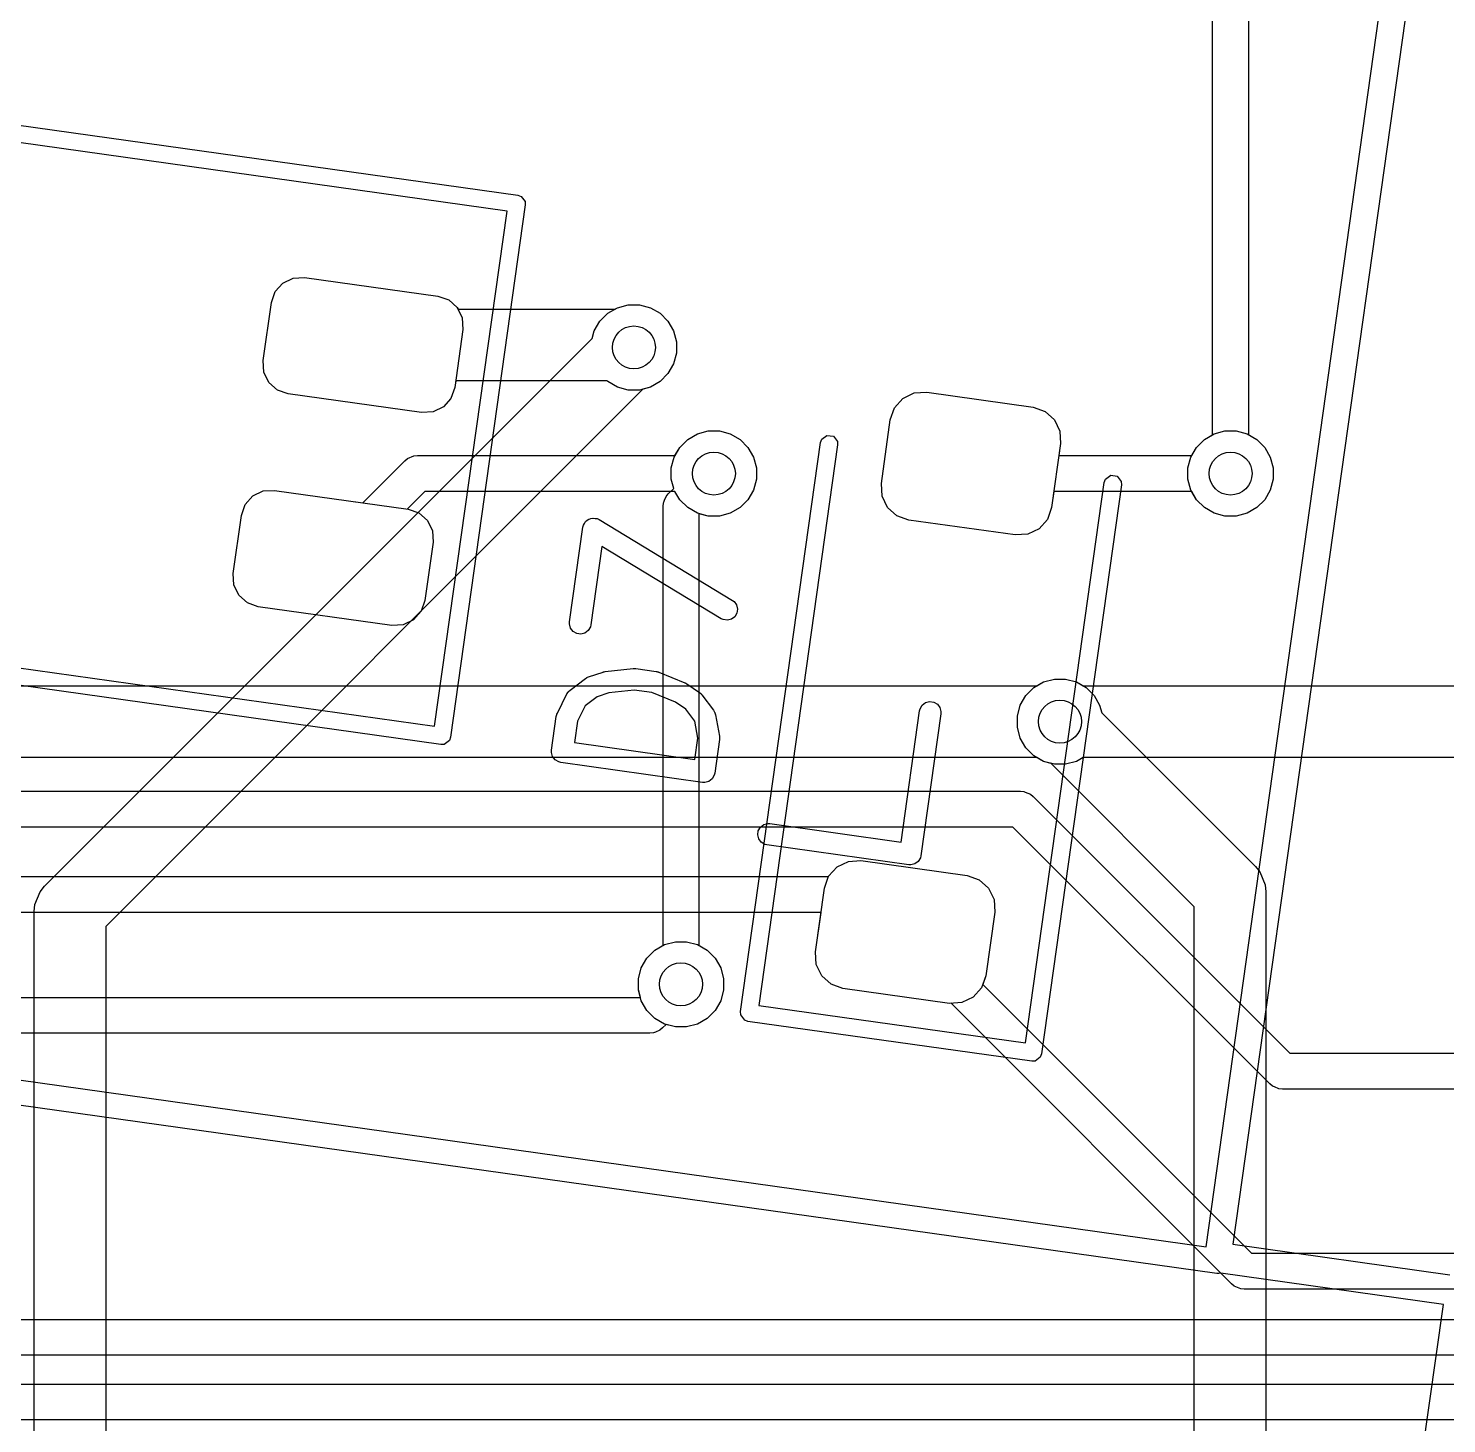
# Model space of a CAD drawing. Header units: millimetres. Extents: x 14 to 286, y -133 to -45.
# Drawn here: x 73.65 to 83.55, y -68.06 to -58.33 of the extents above; entities that cross this region are included whole.
import ezdxf

# ---------------------------------------------------------------- set-up
doc = ezdxf.new("R2010")
doc.units = ezdxf.units.MM
for name, color, linetype, true_color in [('B.Cu', 153, 'CONTINUOUS', 0x4d7fc4), ('F.Cu', 13, 'CONTINUOUS', 0xc83434), ('F.Mask', 201, 'CONTINUOUS', 0xd864ff), ('F.Paste', 253, 'CONTINUOUS', 0xb4a09a), ('F.Silkscreen', 41, 'CONTINUOUS', 0xf2eda1), ('User.Drawings', 9, 'CONTINUOUS', 0xc2c2c2)]:
    doc.layers.add(name, color=color, linetype=linetype, true_color=true_color)

msp = doc.modelspace()

# ---------------------------------------------------------------- linework, layer by layer
at = {"layer": 'B.Cu', "linetype": 'CONTINUOUS'}
for p, q in [((81.9166, -61.164022), (81.9166, -54.3677)), ((82.1666, -54.419476), (82.1666, -61.164022)), ((77.694472, -60.317094), (77.762295, -60.277936)), ((77.762295, -60.277936), (77.837942, -60.257667)), ((77.837942, -60.257667), (77.916258, -60.257667)), ((77.916258, -60.257667), (77.991905, -60.277936)), ((77.991905, -60.277936), (78.059728, -60.317094)), ((77.599936, -60.440295), (77.639094, -60.372472)), ((77.639094, -60.372472), (77.694472, -60.317094)), ((78.059728, -60.317094), (78.115106, -60.372472)), ((78.115106, -60.372472), (78.154264, -60.440295)), ((77.585875, -60.492771), (77.599936, -60.440295)), ((78.154264, -60.440295), (78.174533, -60.515942)), ((73.763623, -64.315023), (77.585875, -60.492771)), ((78.174533, -60.515942), (78.174533, -60.594258)), ((78.154264, -60.669905), (78.115106, -60.737728)), ((78.174533, -60.594258), (78.154264, -60.669905)), ((78.115106, -60.737728), (78.059728, -60.793106)), ((77.939428, -60.846324), (74.1904, -64.595353)), ((77.991905, -60.832264), (77.939428, -60.846324)), ((78.059728, -60.793106), (77.991905, -60.832264)), ((78.252572, -61.197294), (78.320395, -61.158136)), ((78.320395, -61.158136), (78.396042, -61.137867)), ((78.396042, -61.137867), (78.474358, -61.137867)), ((78.474358, -61.137867), (78.550005, -61.158136)), ((78.550005, -61.158136), (78.617828, -61.197294)), ((81.858972, -61.197294), (81.9166, -61.164022)), ((82.1666, -61.164022), (82.224228, -61.197294)), ((78.158036, -61.320495), (78.197194, -61.252672)), ((78.197194, -61.252672), (78.252572, -61.197294)), ((78.617828, -61.197294), (78.673206, -61.252672)), ((78.673206, -61.252672), (78.712364, -61.320495)), ((81.764436, -61.320495), (81.803594, -61.252672)), ((81.803594, -61.252672), (81.858972, -61.197294)), ((82.224228, -61.197294), (82.279606, -61.252672)), ((82.279606, -61.252672), (82.318764, -61.320495)), ((78.137767, -61.396142), (78.158036, -61.320495)), ((78.712364, -61.320495), (78.732633, -61.396142)), ((81.744167, -61.396142), (81.764436, -61.320495)), ((82.318764, -61.320495), (82.339033, -61.396142)), ((78.137767, -61.474458), (78.137767, -61.396142)), ((78.732633, -61.396142), (78.732633, -61.474458)), ((81.744167, -61.474458), (81.744167, -61.396142)), ((82.339033, -61.396142), (82.339033, -61.474458)), ((78.117212, -61.576512), (78.154989, -61.538734)), ((78.154989, -61.538734), (78.137767, -61.474458)), ((78.712364, -61.550105), (78.673206, -61.617928)), ((78.732633, -61.474458), (78.712364, -61.550105)), ((81.764436, -61.550105), (81.744167, -61.474458)), ((81.803594, -61.617928), (81.764436, -61.550105)), ((82.318764, -61.550105), (82.279606, -61.617928)), ((82.339033, -61.474458), (82.318764, -61.550105)), ((78.0806, -61.6649), (78.083002, -61.640514)), ((78.0806, -64.727822), (78.0806, -61.6649)), ((78.083002, -61.640514), (78.085264, -61.635054)), ((78.085264, -61.635054), (78.091163, -61.620811)), ((78.091163, -61.620811), (78.101666, -61.595454)), ((78.101666, -61.595454), (78.101671, -61.595448)), ((78.101671, -61.595448), (78.117212, -61.576512)), ((78.673206, -61.617928), (78.617828, -61.673306)), ((81.858972, -61.673306), (81.803594, -61.617928)), ((82.279606, -61.617928), (82.224228, -61.673306)), ((78.331765, -61.71551), (78.3306, -61.716676)), ((78.3306, -61.716676), (78.3306, -64.727822)), ((78.396042, -61.732733), (78.331765, -61.71551)), ((78.474358, -61.732733), (78.396042, -61.732733)), ((78.550005, -61.712464), (78.474358, -61.732733)), ((78.617828, -61.673306), (78.550005, -61.712464)), ((81.926795, -61.712464), (81.858972, -61.673306)), ((82.002442, -61.732733), (81.926795, -61.712464)), ((82.080758, -61.732733), (82.002442, -61.732733)), ((82.156405, -61.712464), (82.080758, -61.732733)), ((82.224228, -61.673306), (82.156405, -61.712464)), ((80.612794, -62.983672), (80.668172, -62.928294)), ((80.668172, -62.928294), (80.735995, -62.889136)), ((80.735995, -62.889136), (80.811642, -62.868867)), ((80.811642, -62.868867), (80.889958, -62.868867)), ((80.889958, -62.868867), (80.965605, -62.889136)), ((80.965605, -62.889136), (81.033428, -62.928294)), ((81.033428, -62.928294), (81.088806, -62.983672)), ((80.553367, -63.127142), (80.573636, -63.051495)), ((80.573636, -63.051495), (80.612794, -62.983672)), ((81.088806, -62.983672), (81.127964, -63.051495)), ((81.127964, -63.051495), (81.142024, -63.10397)), ((80.553367, -63.205458), (80.553367, -63.127142)), ((81.142024, -63.10397), (82.215276, -64.177223)), ((80.573636, -63.281105), (80.553367, -63.205458)), ((80.612794, -63.348928), (80.573636, -63.281105)), ((80.668172, -63.404306), (80.612794, -63.348928)), ((80.735995, -63.443464), (80.668172, -63.404306)), ((80.78847, -63.457524), (80.735995, -63.443464)), ((81.7885, -64.457553), (80.78847, -63.457524)), ((82.215276, -64.177223), (82.246362, -64.215102)), ((82.246362, -64.215102), (82.246367, -64.215107)), ((82.246367, -64.215107), (82.283696, -64.305227)), ((73.732537, -64.352902), (73.763623, -64.315023)), ((82.283696, -64.305227), (82.2885, -64.354)), ((73.695204, -64.443027), (73.732533, -64.352907)), ((73.732533, -64.352907), (73.732537, -64.352902)), ((82.2885, -64.354), (82.2885, -82.1468)), ((73.6904, -64.4918), (73.695204, -64.443027)), ((73.6904, -68.989646), (73.6904, -64.4918)), ((81.7885, -82.001367), (81.7885, -64.457553)), ((74.1904, -64.595353), (74.1904, -68.989646)), ((78.022972, -64.761094), (78.0806, -64.727822)), ((78.3306, -64.727822), (78.388228, -64.761094)), ((77.928436, -64.884295), (77.967594, -64.816472)), ((77.967594, -64.816472), (78.022972, -64.761094)), ((78.388228, -64.761094), (78.443606, -64.816472)), ((78.443606, -64.816472), (78.482764, -64.884295)), ((77.908167, -64.959942), (77.928436, -64.884295)), ((78.482764, -64.884295), (78.503033, -64.959942)), ((77.908167, -65.038258), (77.908167, -64.959942)), ((78.503033, -64.959942), (78.503033, -65.038258)), ((77.928436, -65.113905), (77.908167, -65.038258)), ((77.967594, -65.181728), (77.928436, -65.113905)), ((78.482764, -65.113905), (78.443606, -65.181728)), ((78.503033, -65.038258), (78.482764, -65.113905)), ((78.022972, -65.237106), (77.967594, -65.181728)), ((78.443606, -65.181728), (78.388228, -65.237106)), ((78.090795, -65.276264), (78.022972, -65.237106)), ((78.166442, -65.296533), (78.090795, -65.276264)), ((78.244758, -65.296533), (78.166442, -65.296533)), ((78.320405, -65.276264), (78.244758, -65.296533)), ((78.388228, -65.237106), (78.320405, -65.276264))]:
    msp.add_line(p, q, dxfattribs=at)
at = {"layer": 'B.Cu'}
for centre in [(77.8771, -60.5551), (78.4352, -61.4353), (82.0416, -61.4353), (80.8508, -63.1663), (78.2056, -64.9991)]:
    msp.add_circle(centre, 0.15, dxfattribs=at)
at = {"layer": 'F.Cu', "linetype": 'CONTINUOUS'}
for p, q in [((75.426692, -60.106309), (75.498737, -60.07156)), ((75.498737, -60.07156), (75.578595, -60.067025)), ((75.578595, -60.067025), (76.509447, -60.197847)), ((75.34706, -60.241499), (75.373431, -60.165984)), ((75.373431, -60.165984), (75.426692, -60.106309)), ((75.289999, -60.647509), (75.34706, -60.241499)), ((76.509447, -60.197847), (76.584962, -60.224219)), ((76.584962, -60.224219), (76.644637, -60.27748)), ((76.644637, -60.27748), (76.649904, -60.2884)), ((77.744171, -60.2884), (77.762295, -60.277936)), ((77.762295, -60.277936), (77.837942, -60.257667)), ((77.837942, -60.257667), (77.916258, -60.257667)), ((77.916258, -60.257667), (77.991905, -60.277936)), ((77.991905, -60.277936), (78.059728, -60.317094)), ((76.649904, -60.2884), (77.744171, -60.2884)), ((78.059728, -60.317094), (78.115106, -60.372472)), ((78.115106, -60.372472), (78.154264, -60.440295)), ((78.154264, -60.440295), (78.174533, -60.515942)), ((78.174533, -60.515942), (78.174533, -60.594258)), ((75.294534, -60.727367), (75.289999, -60.647509)), ((78.154264, -60.669905), (78.115106, -60.737728)), ((78.174533, -60.594258), (78.154264, -60.669905)), ((75.329283, -60.799412), (75.294534, -60.727367)), ((78.115106, -60.737728), (78.059728, -60.793106)), ((75.388958, -60.852673), (75.329283, -60.799412)), ((75.464473, -60.879045), (75.388958, -60.852673)), ((76.62686, -60.835393), (76.600489, -60.910908)), ((76.633464, -60.7884), (76.62686, -60.835393)), ((77.689766, -60.7884), (76.633464, -60.7884)), ((77.694472, -60.793106), (77.689766, -60.7884)), ((77.762295, -60.832264), (77.694472, -60.793106)), ((77.837942, -60.852533), (77.762295, -60.832264)), ((77.916258, -60.852533), (77.837942, -60.852533)), ((77.991905, -60.832264), (77.916258, -60.852533)), ((78.059728, -60.793106), (77.991905, -60.832264)), ((79.754191, -60.911365), (79.833264, -60.873224)), ((79.833264, -60.873224), (79.920913, -60.868247)), ((79.920913, -60.868247), (80.663614, -60.972627)), ((76.395325, -61.009867), (75.464473, -60.879045)), ((76.547228, -60.970583), (76.475183, -61.005332)), ((76.600489, -60.910908), (76.547228, -60.970583)), ((79.666789, -61.059744), (79.695733, -60.976861)), ((79.695733, -60.976861), (79.754191, -60.911365)), ((80.663614, -60.972627), (80.746497, -61.001571)), ((76.475183, -61.005332), (76.395325, -61.009867)), ((79.604161, -61.505364), (79.666789, -61.059744)), ((80.746497, -61.001571), (80.811993, -61.060029)), ((80.811993, -61.060029), (80.850134, -61.139102)), ((78.252572, -61.197294), (78.320395, -61.158136)), ((78.320395, -61.158136), (78.396042, -61.137867)), ((78.396042, -61.137867), (78.474358, -61.137867)), ((78.474358, -61.137867), (78.550005, -61.158136)), ((78.550005, -61.158136), (78.617828, -61.197294)), ((80.850134, -61.139102), (80.855111, -61.226752)), ((81.858972, -61.197294), (81.926795, -61.158136)), ((81.926795, -61.158136), (82.002442, -61.137867)), ((82.002442, -61.137867), (82.080758, -61.137867)), ((82.080758, -61.137867), (82.156405, -61.158136)), ((82.156405, -61.158136), (82.224228, -61.197294)), ((78.163922, -61.3103), (78.197194, -61.252672)), ((78.197194, -61.252672), (78.252572, -61.197294)), ((78.617828, -61.197294), (78.673206, -61.252672)), ((78.673206, -61.252672), (78.712364, -61.320495)), ((80.855111, -61.226752), (80.843369, -61.3103)), ((81.770322, -61.3103), (81.803594, -61.252672)), ((81.803594, -61.252672), (81.858972, -61.197294)), ((82.224228, -61.197294), (82.279606, -61.252672)), ((82.279606, -61.252672), (82.318764, -61.320495)), ((75.986176, -61.639047), (76.278312, -61.346911)), ((76.278312, -61.346911), (76.297254, -61.331366)), ((76.297254, -61.331366), (76.342314, -61.312702)), ((76.342314, -61.312702), (76.3667, -61.3103)), ((76.3667, -61.3103), (78.163922, -61.3103)), ((78.712364, -61.320495), (78.732633, -61.396142)), ((80.843369, -61.3103), (81.770322, -61.3103)), ((82.318764, -61.320495), (82.339033, -61.396142)), ((78.732633, -61.396142), (78.732633, -61.474458)), ((82.339033, -61.396142), (82.339033, -61.474458)), ((75.217933, -61.591711), (75.289978, -61.556962)), ((75.289978, -61.556962), (75.369836, -61.552427)), ((75.369836, -61.552427), (75.986176, -61.639047)), ((76.418477, -61.5603), (76.296163, -61.682613)), ((78.163922, -61.5603), (76.418477, -61.5603)), ((78.197194, -61.617928), (78.163922, -61.5603)), ((78.712364, -61.550105), (78.673206, -61.617928)), ((78.732633, -61.474458), (78.712364, -61.550105)), ((79.609138, -61.593014), (79.604161, -61.505364)), ((80.808234, -61.5603), (80.792483, -61.672372)), ((81.770322, -61.5603), (80.808234, -61.5603)), ((81.803594, -61.617928), (81.770322, -61.5603)), ((82.318764, -61.550105), (82.279606, -61.617928)), ((82.339033, -61.474458), (82.318764, -61.550105)), ((75.138301, -61.726901), (75.164672, -61.651386)), ((75.164672, -61.651386), (75.217933, -61.591711)), ((78.252572, -61.673306), (78.197194, -61.617928)), ((78.673206, -61.617928), (78.617828, -61.673306)), ((79.647279, -61.672087), (79.609138, -61.593014)), ((81.858972, -61.673306), (81.803594, -61.617928)), ((82.279606, -61.617928), (82.224228, -61.673306)), ((75.08124, -62.132911), (75.138301, -61.726901)), ((76.296163, -61.682613), (76.300688, -61.683249)), ((76.300688, -61.683249), (76.376203, -61.709621)), ((76.376203, -61.709621), (76.435878, -61.762882)), ((76.435878, -61.762882), (76.470627, -61.834927)), ((78.320395, -61.712464), (78.252572, -61.673306)), ((78.396042, -61.732733), (78.320395, -61.712464)), ((78.474358, -61.732733), (78.396042, -61.732733)), ((78.550005, -61.712464), (78.474358, -61.732733)), ((78.617828, -61.673306), (78.550005, -61.712464)), ((79.712775, -61.730545), (79.647279, -61.672087)), ((79.795658, -61.759489), (79.712775, -61.730545)), ((80.538359, -61.863869), (79.795658, -61.759489)), ((80.763539, -61.755255), (80.705081, -61.820751)), ((80.792483, -61.672372), (80.763539, -61.755255)), ((81.926795, -61.712464), (81.858972, -61.673306)), ((82.002442, -61.732733), (81.926795, -61.712464)), ((82.080758, -61.732733), (82.002442, -61.732733)), ((82.156405, -61.712464), (82.080758, -61.732733)), ((82.224228, -61.673306), (82.156405, -61.712464)), ((76.470627, -61.834927), (76.475162, -61.914785)), ((80.626008, -61.858892), (80.538359, -61.863869)), ((80.705081, -61.820751), (80.626008, -61.858892)), ((76.475162, -61.914785), (76.418101, -62.320795)), ((75.085775, -62.212769), (75.08124, -62.132911)), ((75.120524, -62.284814), (75.085775, -62.212769)), ((75.180199, -62.338075), (75.120524, -62.284814)), ((75.255714, -62.364447), (75.180199, -62.338075)), ((76.418101, -62.320795), (76.39173, -62.39631)), ((76.186566, -62.495269), (75.255714, -62.364447)), ((76.338469, -62.455985), (76.266424, -62.490734)), ((76.39173, -62.39631), (76.338469, -62.455985)), ((76.266424, -62.490734), (76.186566, -62.495269)), ((71.822754, -62.9163), (80.688946, -62.9163)), ((80.688946, -62.9163), (80.735995, -62.889136)), ((80.735995, -62.889136), (80.811642, -62.868867)), ((80.811642, -62.868867), (80.889958, -62.868867)), ((80.889958, -62.868867), (80.965605, -62.889136)), ((80.965605, -62.889136), (81.012654, -62.9163)), ((81.012654, -62.9163), (88.5899, -62.9163)), ((80.688946, -63.4163), (71.7192, -63.4163)), ((80.735995, -63.443464), (80.688946, -63.4163)), ((80.811642, -63.463733), (80.735995, -63.443464)), ((80.965605, -63.443464), (80.889958, -63.463733)), ((81.012654, -63.4163), (80.965605, -63.443464)), ((88.486346, -63.4163), (81.012654, -63.4163)), ((80.889958, -63.463733), (80.811642, -63.463733)), ((69.407095, -63.6514), (80.5747, -63.6514)), ((80.5747, -63.6514), (80.599086, -63.653802)), ((80.599086, -63.653802), (80.599087, -63.653802)), ((80.599087, -63.653802), (80.60784, -63.657428)), ((80.60784, -63.657428), (80.644146, -63.672466)), ((80.644146, -63.672466), (80.644151, -63.672471)), ((80.644151, -63.672471), (80.663088, -63.688012)), ((80.663088, -63.688012), (82.454977, -65.4799)), ((80.522924, -63.9014), (69.274, -63.9014)), ((82.314811, -65.693288), (80.522924, -63.9014)), ((79.294919, -64.179249), (79.373992, -64.141108)), ((79.373992, -64.141108), (79.461641, -64.136131)), ((79.461641, -64.136131), (80.204342, -64.240511)), ((79.236461, -64.244745), (79.294919, -64.179249)), ((80.204342, -64.240511), (80.287225, -64.269455)), ((59.65, -64.2474), (79.235534, -64.2474)), ((79.235534, -64.2474), (79.236461, -64.244745)), ((80.287225, -64.269455), (80.352721, -64.327913)), ((80.352721, -64.327913), (80.390862, -64.406986)), ((80.390862, -64.406986), (80.395839, -64.494636)), ((79.183657, -64.4974), (59.65, -64.4974)), ((79.144889, -64.773248), (79.183657, -64.4974)), ((80.395839, -64.494636), (80.333211, -64.940256)), ((78.022972, -64.761094), (78.090795, -64.721936)), ((78.090795, -64.721936), (78.166442, -64.701667)), ((78.166442, -64.701667), (78.244758, -64.701667)), ((78.244758, -64.701667), (78.320405, -64.721936)), ((78.320405, -64.721936), (78.388228, -64.761094)), ((77.928436, -64.884295), (77.967594, -64.816472)), ((77.967594, -64.816472), (78.022972, -64.761094)), ((78.388228, -64.761094), (78.443606, -64.816472)), ((78.443606, -64.816472), (78.482764, -64.884295)), ((79.149866, -64.860898), (79.144889, -64.773248)), ((77.908167, -64.959942), (77.928436, -64.884295)), ((78.482764, -64.884295), (78.503033, -64.959942)), ((79.188007, -64.939971), (79.149866, -64.860898)), ((77.908167, -65.038258), (77.908167, -64.959942)), ((78.503033, -64.959942), (78.503033, -65.038258)), ((79.253503, -64.998429), (79.188007, -64.939971)), ((79.336386, -65.027373), (79.253503, -64.998429)), ((80.079087, -65.131753), (79.336386, -65.027373)), ((80.333211, -64.940256), (80.312587, -64.999311)), ((80.312587, -64.999311), (82.188277, -66.875)), ((56.254277, -65.0904), (77.922138, -65.0904)), ((77.922138, -65.0904), (77.908167, -65.038258)), ((78.482764, -65.113905), (78.443606, -65.181728)), ((78.503033, -65.038258), (78.482764, -65.113905)), ((80.090811, -65.131087), (80.079087, -65.131753)), ((82.048112, -67.088389), (80.090811, -65.131087)), ((78.443606, -65.181728), (78.388228, -65.237106)), ((78.026884, -65.332531), (78.013687, -65.337998)), ((78.058746, -65.319334), (78.026884, -65.332531)), ((78.058751, -65.319328), (78.058746, -65.319334)), ((78.077688, -65.303788), (78.058751, -65.319328)), ((78.102165, -65.27931), (78.077688, -65.303788)), ((78.166442, -65.296533), (78.102165, -65.27931)), ((78.244758, -65.296533), (78.166442, -65.296533)), ((78.320405, -65.276264), (78.244758, -65.296533)), ((78.388228, -65.237106), (78.320405, -65.276264)), ((77.9893, -65.3404), (56.2025, -65.3404)), ((78.013686, -65.337998), (77.9893, -65.3404)), ((78.013687, -65.337998), (78.013686, -65.337998)), ((82.454977, -65.4799), (93.589324, -65.4799)), ((82.333753, -65.708833), (82.314811, -65.693288)), ((82.333754, -65.708834), (82.333753, -65.708833)), ((82.349278, -65.715264), (82.333754, -65.708834)), ((82.378813, -65.727498), (82.349278, -65.715264)), ((82.378814, -65.727498), (82.378813, -65.727498)), ((82.4032, -65.7299), (82.378814, -65.727498)), ((93.6411, -65.7299), (82.4032, -65.7299)), ((82.188277, -66.875), (98.411641, -66.875)), ((82.067054, -67.103934), (82.048112, -67.088389)), ((82.112114, -67.122598), (82.067054, -67.103934)), ((82.1365, -67.125), (82.112114, -67.122598)), ((98.376505, -67.125), (82.1365, -67.125)), ((67.487977, -67.3365), (97.8733, -67.3365)), ((97.821524, -67.5865), (67.4362, -67.5865)), ((67.300876, -67.7882), (97.5828, -67.7882)), ((97.531024, -68.0382), (67.2491, -68.0382))]:
    msp.add_line(p, q, dxfattribs=at)
at = {"layer": 'F.Cu'}
for centre in [(77.8771, -60.5551), (78.4352, -61.4353), (82.0416, -61.4353), (80.8508, -63.1663), (78.2056, -64.9991)]:
    msp.add_circle(centre, 0.15, dxfattribs=at)
at = {"layer": 'F.Mask', "linetype": 'CONTINUOUS'}
for p, q in [((75.426692, -60.106309), (75.498737, -60.07156)), ((75.498737, -60.07156), (75.578595, -60.067025)), ((75.578595, -60.067025), (76.509447, -60.197847)), ((75.34706, -60.241499), (75.373431, -60.165984)), ((75.373431, -60.165984), (75.426692, -60.106309)), ((75.289999, -60.647509), (75.34706, -60.241499)), ((76.509447, -60.197847), (76.584962, -60.224219)), ((76.584962, -60.224219), (76.644637, -60.27748)), ((76.644637, -60.27748), (76.679386, -60.349525)), ((76.679386, -60.349525), (76.683921, -60.429383)), ((76.683921, -60.429383), (76.62686, -60.835393)), ((75.294534, -60.727367), (75.289999, -60.647509)), ((75.329283, -60.799412), (75.294534, -60.727367)), ((75.388958, -60.852673), (75.329283, -60.799412)), ((75.464473, -60.879045), (75.388958, -60.852673)), ((76.62686, -60.835393), (76.600489, -60.910908)), ((79.754191, -60.911365), (79.833264, -60.873224)), ((79.833264, -60.873224), (79.920913, -60.868247)), ((79.920913, -60.868247), (80.663614, -60.972627)), ((76.395325, -61.009867), (75.464473, -60.879045)), ((76.547228, -60.970583), (76.475183, -61.005332)), ((76.600489, -60.910908), (76.547228, -60.970583)), ((79.666789, -61.059744), (79.695733, -60.976861)), ((79.695733, -60.976861), (79.754191, -60.911365)), ((80.663614, -60.972627), (80.746497, -61.001571)), ((76.475183, -61.005332), (76.395325, -61.009867)), ((79.604161, -61.505364), (79.666789, -61.059744)), ((80.746497, -61.001571), (80.811993, -61.060029)), ((80.811993, -61.060029), (80.850134, -61.139102)), ((80.850134, -61.139102), (80.855111, -61.226752)), ((80.855111, -61.226752), (80.792483, -61.672372)), ((75.217933, -61.591711), (75.289978, -61.556962)), ((75.289978, -61.556962), (75.369836, -61.552427)), ((75.369836, -61.552427), (76.300688, -61.683249)), ((79.609138, -61.593014), (79.604161, -61.505364)), ((75.138301, -61.726901), (75.164672, -61.651386)), ((75.164672, -61.651386), (75.217933, -61.591711)), ((79.647279, -61.672087), (79.609138, -61.593014)), ((75.08124, -62.132911), (75.138301, -61.726901)), ((76.300688, -61.683249), (76.376203, -61.709621)), ((76.376203, -61.709621), (76.435878, -61.762882)), ((76.435878, -61.762882), (76.470627, -61.834927)), ((79.712775, -61.730545), (79.647279, -61.672087)), ((79.795658, -61.759489), (79.712775, -61.730545)), ((80.538359, -61.863869), (79.795658, -61.759489)), ((80.763539, -61.755255), (80.705081, -61.820751)), ((80.792483, -61.672372), (80.763539, -61.755255)), ((76.470627, -61.834927), (76.475162, -61.914785)), ((80.626008, -61.858892), (80.538359, -61.863869)), ((80.705081, -61.820751), (80.626008, -61.858892)), ((76.475162, -61.914785), (76.418101, -62.320795)), ((75.085775, -62.212769), (75.08124, -62.132911)), ((75.120524, -62.284814), (75.085775, -62.212769)), ((75.180199, -62.338075), (75.120524, -62.284814)), ((75.255714, -62.364447), (75.180199, -62.338075)), ((76.418101, -62.320795), (76.39173, -62.39631)), ((76.186566, -62.495269), (75.255714, -62.364447)), ((76.338469, -62.455985), (76.266424, -62.490734)), ((76.39173, -62.39631), (76.338469, -62.455985)), ((76.266424, -62.490734), (76.186566, -62.495269)), ((79.294919, -64.179249), (79.373992, -64.141108)), ((79.373992, -64.141108), (79.461641, -64.136131)), ((79.461641, -64.136131), (80.204342, -64.240511)), ((79.236461, -64.244745), (79.294919, -64.179249)), ((80.204342, -64.240511), (80.287225, -64.269455)), ((79.144889, -64.773248), (79.207517, -64.327628)), ((79.207517, -64.327628), (79.236461, -64.244745)), ((80.287225, -64.269455), (80.352721, -64.327913)), ((80.352721, -64.327913), (80.390862, -64.406986)), ((80.390862, -64.406986), (80.395839, -64.494636)), ((80.395839, -64.494636), (80.333211, -64.940256)), ((79.149866, -64.860898), (79.144889, -64.773248)), ((79.188007, -64.939971), (79.149866, -64.860898)), ((79.253503, -64.998429), (79.188007, -64.939971)), ((79.336386, -65.027373), (79.253503, -64.998429)), ((80.079087, -65.131753), (79.336386, -65.027373)), ((80.304267, -65.023139), (80.245809, -65.088635)), ((80.333211, -64.940256), (80.304267, -65.023139)), ((80.166736, -65.126776), (80.079087, -65.131753)), ((80.245809, -65.088635), (80.166736, -65.126776))]:
    msp.add_line(p, q, dxfattribs=at)
at = {"layer": 'F.Paste', "linetype": 'CONTINUOUS'}
for p, q in [((75.426692, -60.106309), (75.498737, -60.07156)), ((75.498737, -60.07156), (75.578595, -60.067025)), ((75.578595, -60.067025), (76.509447, -60.197847)), ((75.34706, -60.241499), (75.373431, -60.165984)), ((75.373431, -60.165984), (75.426692, -60.106309)), ((75.289999, -60.647509), (75.34706, -60.241499)), ((76.509447, -60.197847), (76.584962, -60.224219)), ((76.584962, -60.224219), (76.644637, -60.27748)), ((76.644637, -60.27748), (76.679386, -60.349525)), ((76.679386, -60.349525), (76.683921, -60.429383)), ((76.683921, -60.429383), (76.62686, -60.835393)), ((75.294534, -60.727367), (75.289999, -60.647509)), ((75.329283, -60.799412), (75.294534, -60.727367)), ((75.388958, -60.852673), (75.329283, -60.799412)), ((75.464473, -60.879045), (75.388958, -60.852673)), ((76.62686, -60.835393), (76.600489, -60.910908)), ((79.754191, -60.911365), (79.833264, -60.873224)), ((79.833264, -60.873224), (79.920913, -60.868247)), ((79.920913, -60.868247), (80.663614, -60.972627)), ((76.395325, -61.009867), (75.464473, -60.879045)), ((76.547228, -60.970583), (76.475183, -61.005332)), ((76.600489, -60.910908), (76.547228, -60.970583)), ((79.666789, -61.059744), (79.695733, -60.976861)), ((79.695733, -60.976861), (79.754191, -60.911365)), ((80.663614, -60.972627), (80.746497, -61.001571)), ((76.475183, -61.005332), (76.395325, -61.009867)), ((79.604161, -61.505364), (79.666789, -61.059744)), ((80.746497, -61.001571), (80.811993, -61.060029)), ((80.811993, -61.060029), (80.850134, -61.139102)), ((80.850134, -61.139102), (80.855111, -61.226752)), ((80.855111, -61.226752), (80.792483, -61.672372)), ((75.217933, -61.591711), (75.289978, -61.556962)), ((75.289978, -61.556962), (75.369836, -61.552427)), ((75.369836, -61.552427), (76.300688, -61.683249)), ((79.609138, -61.593014), (79.604161, -61.505364)), ((75.138301, -61.726901), (75.164672, -61.651386)), ((75.164672, -61.651386), (75.217933, -61.591711)), ((79.647279, -61.672087), (79.609138, -61.593014)), ((75.08124, -62.132911), (75.138301, -61.726901)), ((76.300688, -61.683249), (76.376203, -61.709621)), ((76.376203, -61.709621), (76.435878, -61.762882)), ((76.435878, -61.762882), (76.470627, -61.834927)), ((79.712775, -61.730545), (79.647279, -61.672087)), ((79.795658, -61.759489), (79.712775, -61.730545)), ((80.538359, -61.863869), (79.795658, -61.759489)), ((80.763539, -61.755255), (80.705081, -61.820751)), ((80.792483, -61.672372), (80.763539, -61.755255)), ((76.470627, -61.834927), (76.475162, -61.914785)), ((80.626008, -61.858892), (80.538359, -61.863869)), ((80.705081, -61.820751), (80.626008, -61.858892)), ((76.475162, -61.914785), (76.418101, -62.320795)), ((75.085775, -62.212769), (75.08124, -62.132911)), ((75.120524, -62.284814), (75.085775, -62.212769)), ((75.180199, -62.338075), (75.120524, -62.284814)), ((75.255714, -62.364447), (75.180199, -62.338075)), ((76.418101, -62.320795), (76.39173, -62.39631)), ((76.186566, -62.495269), (75.255714, -62.364447)), ((76.338469, -62.455985), (76.266424, -62.490734)), ((76.39173, -62.39631), (76.338469, -62.455985)), ((76.266424, -62.490734), (76.186566, -62.495269)), ((79.294919, -64.179249), (79.373992, -64.141108)), ((79.373992, -64.141108), (79.461641, -64.136131)), ((79.461641, -64.136131), (80.204342, -64.240511)), ((79.236461, -64.244745), (79.294919, -64.179249)), ((80.204342, -64.240511), (80.287225, -64.269455)), ((79.144889, -64.773248), (79.207517, -64.327628)), ((79.207517, -64.327628), (79.236461, -64.244745)), ((80.287225, -64.269455), (80.352721, -64.327913)), ((80.352721, -64.327913), (80.390862, -64.406986)), ((80.390862, -64.406986), (80.395839, -64.494636)), ((80.395839, -64.494636), (80.333211, -64.940256)), ((79.149866, -64.860898), (79.144889, -64.773248)), ((79.188007, -64.939971), (79.149866, -64.860898)), ((79.253503, -64.998429), (79.188007, -64.939971)), ((79.336386, -65.027373), (79.253503, -64.998429)), ((80.079087, -65.131753), (79.336386, -65.027373)), ((80.304267, -65.023139), (80.245809, -65.088635)), ((80.333211, -64.940256), (80.304267, -65.023139)), ((80.166736, -65.126776), (80.079087, -65.131753)), ((80.245809, -65.088635), (80.166736, -65.126776))]:
    msp.add_line(p, q, dxfattribs=at)
at = {"layer": 'F.Silkscreen', "linetype": 'CONTINUOUS'}
for p, q in [((69.838921, -58.47775), (77.067878, -59.493713)), ((76.991761, -59.604194), (69.881636, -58.604932)), ((77.118944, -59.561479), (76.597045, -63.274984)), ((77.067878, -59.493713), (77.08998, -59.501431)), ((77.08998, -59.501431), (77.117617, -59.538106)), ((77.117617, -59.538106), (77.118944, -59.561479)), ((76.486563, -63.198867), (76.991761, -59.604194)), ((79.187671, -61.196433), (79.224346, -61.168796)), ((79.224346, -61.168796), (79.269821, -61.175187)), ((78.621867, -65.189512), (79.179953, -61.218535)), ((79.298785, -61.235236), (78.749049, -65.146796)), ((79.179953, -61.218535), (79.187671, -61.196433)), ((79.269821, -61.175187), (79.297458, -61.211863)), ((79.297458, -61.211863), (79.298785, -61.235236)), ((81.168206, -61.474779), (81.204881, -61.447142)), ((81.204881, -61.447142), (81.250356, -61.453533)), ((81.250356, -61.453533), (81.277993, -61.490208)), ((80.610754, -65.408439), (81.160488, -61.496881)), ((81.27932, -61.513581), (80.721236, -65.484556)), ((81.160488, -61.496881), (81.168206, -61.474779)), ((81.277993, -61.490208), (81.27932, -61.513581)), ((77.540225, -61.769935), (77.55167, -61.761527)), ((77.55167, -61.761527), (77.562982, -61.753003)), ((77.562982, -61.753003), (77.563432, -61.752886)), ((77.563432, -61.752886), (77.563809, -61.75261)), ((77.563809, -61.75261), (77.577592, -61.749223)), ((77.577592, -61.749223), (77.591314, -61.745675)), ((77.591314, -61.745675), (77.591775, -61.745739)), ((77.591775, -61.745739), (77.592227, -61.745629)), ((77.592227, -61.745629), (77.606222, -61.74777)), ((77.606222, -61.74777), (77.620293, -61.749748)), ((77.620293, -61.749748), (77.620694, -61.749984)), ((77.620694, -61.749984), (77.621154, -61.750055)), ((77.621154, -61.750055), (77.634416, -61.756402)), ((77.634416, -61.756402), (78.565038, -62.319976)), ((77.428514, -62.470296), (77.521296, -61.810117)), ((77.521296, -61.810117), (77.524759, -61.795828)), ((77.524759, -61.795828), (77.524995, -61.795426)), ((77.524995, -61.795426), (77.525066, -61.794967)), ((77.525066, -61.794967), (77.53241, -61.782839)), ((77.53241, -61.782839), (77.539612, -61.770614)), ((77.539612, -61.770614), (77.539983, -61.770334)), ((77.539983, -61.770334), (77.540225, -61.769935)), ((77.654006, -61.943626), (77.577054, -62.491172)), ((78.487337, -62.448282), (77.654006, -61.943626)), ((70.059577, -62.295613), (76.486563, -63.198867)), ((78.565038, -62.319976), (78.576808, -62.328788)), ((78.576808, -62.328788), (78.594132, -62.352372)), ((78.594132, -62.352372), (78.601113, -62.38079)), ((78.5006, -62.454629), (78.487337, -62.448282)), ((78.529527, -62.459054), (78.5006, -62.454629)), ((78.557945, -62.452074), (78.529527, -62.459054)), ((78.581529, -62.434749), (78.557945, -62.452074)), ((78.596688, -62.409717), (78.581529, -62.434749)), ((78.601113, -62.38079), (78.596688, -62.409717)), ((77.427904, -62.484986), (77.428514, -62.470296)), ((77.435232, -62.513318), (77.427904, -62.484986)), ((77.452843, -62.536688), (77.435232, -62.513318)), ((77.478057, -62.551541), (77.452843, -62.536688)), ((77.507036, -62.555614), (77.478057, -62.551541)), ((77.535368, -62.548286), (77.507036, -62.555614)), ((77.558738, -62.530675), (77.535368, -62.548286)), ((77.573591, -62.505461), (77.558738, -62.530675)), ((77.577054, -62.491172), (77.573591, -62.505461)), ((77.549748, -62.85885), (77.552021, -62.857464)), ((77.552021, -62.857464), (77.553938, -62.856968)), ((77.553938, -62.856968), (77.560727, -62.853919)), ((77.560727, -62.853919), (77.661666, -62.820018)), ((77.661666, -62.820018), (77.662779, -62.819762)), ((77.662779, -62.819762), (77.663258, -62.819502)), ((77.663258, -62.819502), (77.669652, -62.818182)), ((77.669652, -62.818182), (77.675995, -62.816725)), ((77.675995, -62.816725), (77.676536, -62.816762)), ((77.676536, -62.816762), (77.677657, -62.816531)), ((77.677657, -62.816531), (77.872907, -62.795885)), ((77.872907, -62.795885), (77.875467, -62.795866)), ((77.875467, -62.795866), (77.876541, -62.795589)), ((77.876541, -62.795589), (77.882077, -62.795818)), ((77.882077, -62.795818), (77.887609, -62.795779)), ((77.887609, -62.795779), (77.88867, -62.796092)), ((77.88867, -62.796092), (77.891231, -62.796199)), ((77.891231, -62.796199), (78.032698, -62.816081)), ((78.032698, -62.816081), (78.03519, -62.816684)), ((78.03519, -62.816684), (78.036295, -62.816676)), ((78.036295, -62.816676), (78.041599, -62.818238)), ((78.041599, -62.818238), (78.046987, -62.819544)), ((78.046987, -62.819544), (78.047941, -62.820106)), ((78.047941, -62.820106), (78.050399, -62.82083)), ((78.050399, -62.82083), (78.232394, -62.894494)), ((76.529278, -63.32605), (73.284325, -62.870001)), ((77.419716, -62.958454), (77.421084, -62.956132)), ((77.421084, -62.956132), (77.431903, -62.946175)), ((77.431903, -62.946175), (77.539469, -62.865119)), ((77.539469, -62.865119), (77.545819, -62.861246)), ((77.545819, -62.861246), (77.547315, -62.859943)), ((77.547315, -62.859943), (77.549748, -62.85885)), ((77.879497, -62.946023), (77.701618, -62.964833)), ((78.002679, -62.963336), (77.879497, -62.946023)), ((78.232394, -62.894494), (78.233408, -62.895025)), ((78.233408, -62.895025), (78.233939, -62.895139)), ((78.233939, -62.895139), (78.239639, -62.898291)), ((78.239639, -62.898291), (78.245417, -62.901319)), ((78.245417, -62.901319), (78.245804, -62.9017)), ((78.245804, -62.9017), (78.246806, -62.902254)), ((78.246806, -62.902254), (78.33449, -62.962665)), ((77.342844, -63.107525), (77.409881, -62.972685)), ((77.409881, -62.972685), (77.417685, -62.960224)), ((77.417685, -62.960224), (77.419716, -62.958454)), ((77.536314, -63.055316), (77.482578, -63.163402)), ((77.620022, -62.992237), (77.536314, -63.055316)), ((77.701618, -62.964833), (77.620022, -62.992237)), ((78.168483, -63.030446), (78.002679, -62.963336)), ((78.239367, -63.079283), (78.168483, -63.030446)), ((78.33449, -62.962665), (78.340172, -62.967465)), ((78.340172, -62.967465), (78.34188, -62.968471)), ((78.34188, -62.968471), (78.343684, -62.970431)), ((78.343684, -62.970431), (78.345722, -62.972153)), ((78.345722, -62.972153), (78.3468, -62.973818)), ((78.3468, -62.973818), (78.351836, -62.97929)), ((78.351836, -62.97929), (78.432894, -63.086855)), ((77.302595, -63.366253), (77.335732, -63.130475)), ((77.335732, -63.130475), (77.337484, -63.123245)), ((77.337484, -63.123245), (77.33762, -63.121268)), ((77.33762, -63.121268), (77.338567, -63.118775)), ((77.338567, -63.118775), (77.339195, -63.116186)), ((77.339195, -63.116186), (77.3402, -63.114478)), ((77.3402, -63.114478), (77.342844, -63.107525)), ((78.302442, -63.162986), (78.239367, -63.079283)), ((78.432894, -63.086855), (78.440549, -63.099408)), ((78.440549, -63.099408), (78.441224, -63.102018)), ((78.441224, -63.102018), (78.442688, -63.104278)), ((78.442688, -63.104278), (78.446756, -63.118407)), ((78.446756, -63.118407), (78.47403, -63.266502)), ((77.482578, -63.163402), (77.461573, -63.312858)), ((78.324306, -63.281699), (78.302442, -63.162986)), ((76.552651, -63.324723), (76.529278, -63.32605)), ((76.552652, -63.324723), (76.552651, -63.324722)), ((76.552651, -63.324722), (76.552651, -63.324723)), ((76.589327, -63.297086), (76.552652, -63.324723)), ((76.597045, -63.274984), (76.589327, -63.297086)), ((77.461573, -63.312858), (78.303301, -63.431156)), ((78.303301, -63.431156), (78.324306, -63.281699)), ((78.47454, -63.290524), (78.441403, -63.526302)), ((78.47403, -63.266502), (78.474654, -63.273921)), ((78.474848, -63.283094), (78.47454, -63.290524)), ((78.474654, -63.273921), (78.475149, -63.275834)), ((78.475263, -63.281153), (78.474848, -63.283094)), ((78.475149, -63.275834), (78.475038, -63.27849)), ((78.475038, -63.27849), (78.475263, -63.281153)), ((77.301985, -63.380943), (77.302595, -63.366253)), ((77.309313, -63.409275), (77.301985, -63.380943)), ((77.326924, -63.432645), (77.309313, -63.409275)), ((77.352138, -63.447498), (77.326924, -63.432645)), ((77.366427, -63.450961), (77.352138, -63.447498)), ((78.356695, -63.590134), (77.366427, -63.450961)), ((78.43794, -63.540591), (78.423087, -63.565805)), ((78.441403, -63.526302), (78.43794, -63.540591)), ((78.371385, -63.590744), (78.356695, -63.590134)), ((78.399717, -63.583416), (78.371385, -63.590744)), ((78.423087, -63.565805), (78.399717, -63.583416)), ((78.623194, -65.212885), (78.621867, -65.189512)), ((78.650831, -65.24956), (78.623194, -65.212885)), ((78.749049, -65.146796), (80.610754, -65.408439)), ((78.672933, -65.257278), (78.650831, -65.24956)), ((80.65347, -65.535622), (78.672933, -65.257278)), ((80.713518, -65.506658), (80.676843, -65.534295)), ((80.721236, -65.484556), (80.713518, -65.506658)), ((80.676843, -65.534295), (80.65347, -65.535622))]:
    msp.add_line(p, q, dxfattribs=at)
at = {"layer": 'User.Drawings', "linetype": 'CONTINUOUS'}
for p, q in [((81.870148, -66.830014), (84.497045, -48.13867)), ((84.681761, -48.139419), (82.05748, -66.812147)), ((79.874631, -63.076093), (79.889484, -63.050879)), ((79.889484, -63.050879), (79.912854, -63.033268)), ((79.912854, -63.033268), (79.941186, -63.02594)), ((79.941186, -63.02594), (79.970165, -63.030013)), ((79.970165, -63.030013), (79.995379, -63.044866)), ((79.995379, -63.044866), (80.01299, -63.068236)), ((79.742432, -64.00638), (79.871168, -63.090382)), ((79.871168, -63.090382), (79.874631, -63.076093)), ((80.019708, -63.111258), (79.880535, -64.101526)), ((80.01299, -63.068236), (80.020318, -63.096568)), ((80.020318, -63.096568), (80.019708, -63.111258)), ((78.741117, -63.956167), (78.74519, -63.927188)), ((78.74519, -63.927188), (78.760043, -63.901974)), ((78.760043, -63.901974), (78.783413, -63.884363)), ((78.783413, -63.884363), (78.811745, -63.877035)), ((78.811745, -63.877035), (78.826435, -63.877645)), ((78.826435, -63.877645), (79.742432, -64.00638)), ((78.748445, -63.984499), (78.741117, -63.956167)), ((78.766056, -64.007869), (78.748445, -63.984499)), ((78.79127, -64.022722), (78.766056, -64.007869)), ((78.805559, -64.026185), (78.79127, -64.022722)), ((79.795827, -64.165358), (78.805559, -64.026185)), ((79.862219, -64.141029), (79.838849, -64.15864)), ((79.877072, -64.115815), (79.862219, -64.141029)), ((79.880535, -64.101526), (79.877072, -64.115815)), ((63.178855, -64.203124), (81.870148, -66.830014)), ((79.810517, -64.165968), (79.795827, -64.165358)), ((79.838849, -64.15864), (79.810517, -64.165968)), ((81.944842, -67.017197), (65.011239, -64.637334)), ((82.05748, -66.812147), (83.572635, -67.025088)), ((81.973962, -67.014074), (81.959532, -67.017807)), ((83.526665, -67.232292), (81.973962, -67.014074)), ((81.959521, -67.017805), (81.944842, -67.017197)), ((81.959532, -67.017807), (81.959521, -67.017805)), ((80.905732, -85.881197), (83.526665, -67.232292))]:
    msp.add_line(p, q, dxfattribs=at)

doc.saveas('drawing.dxf')
